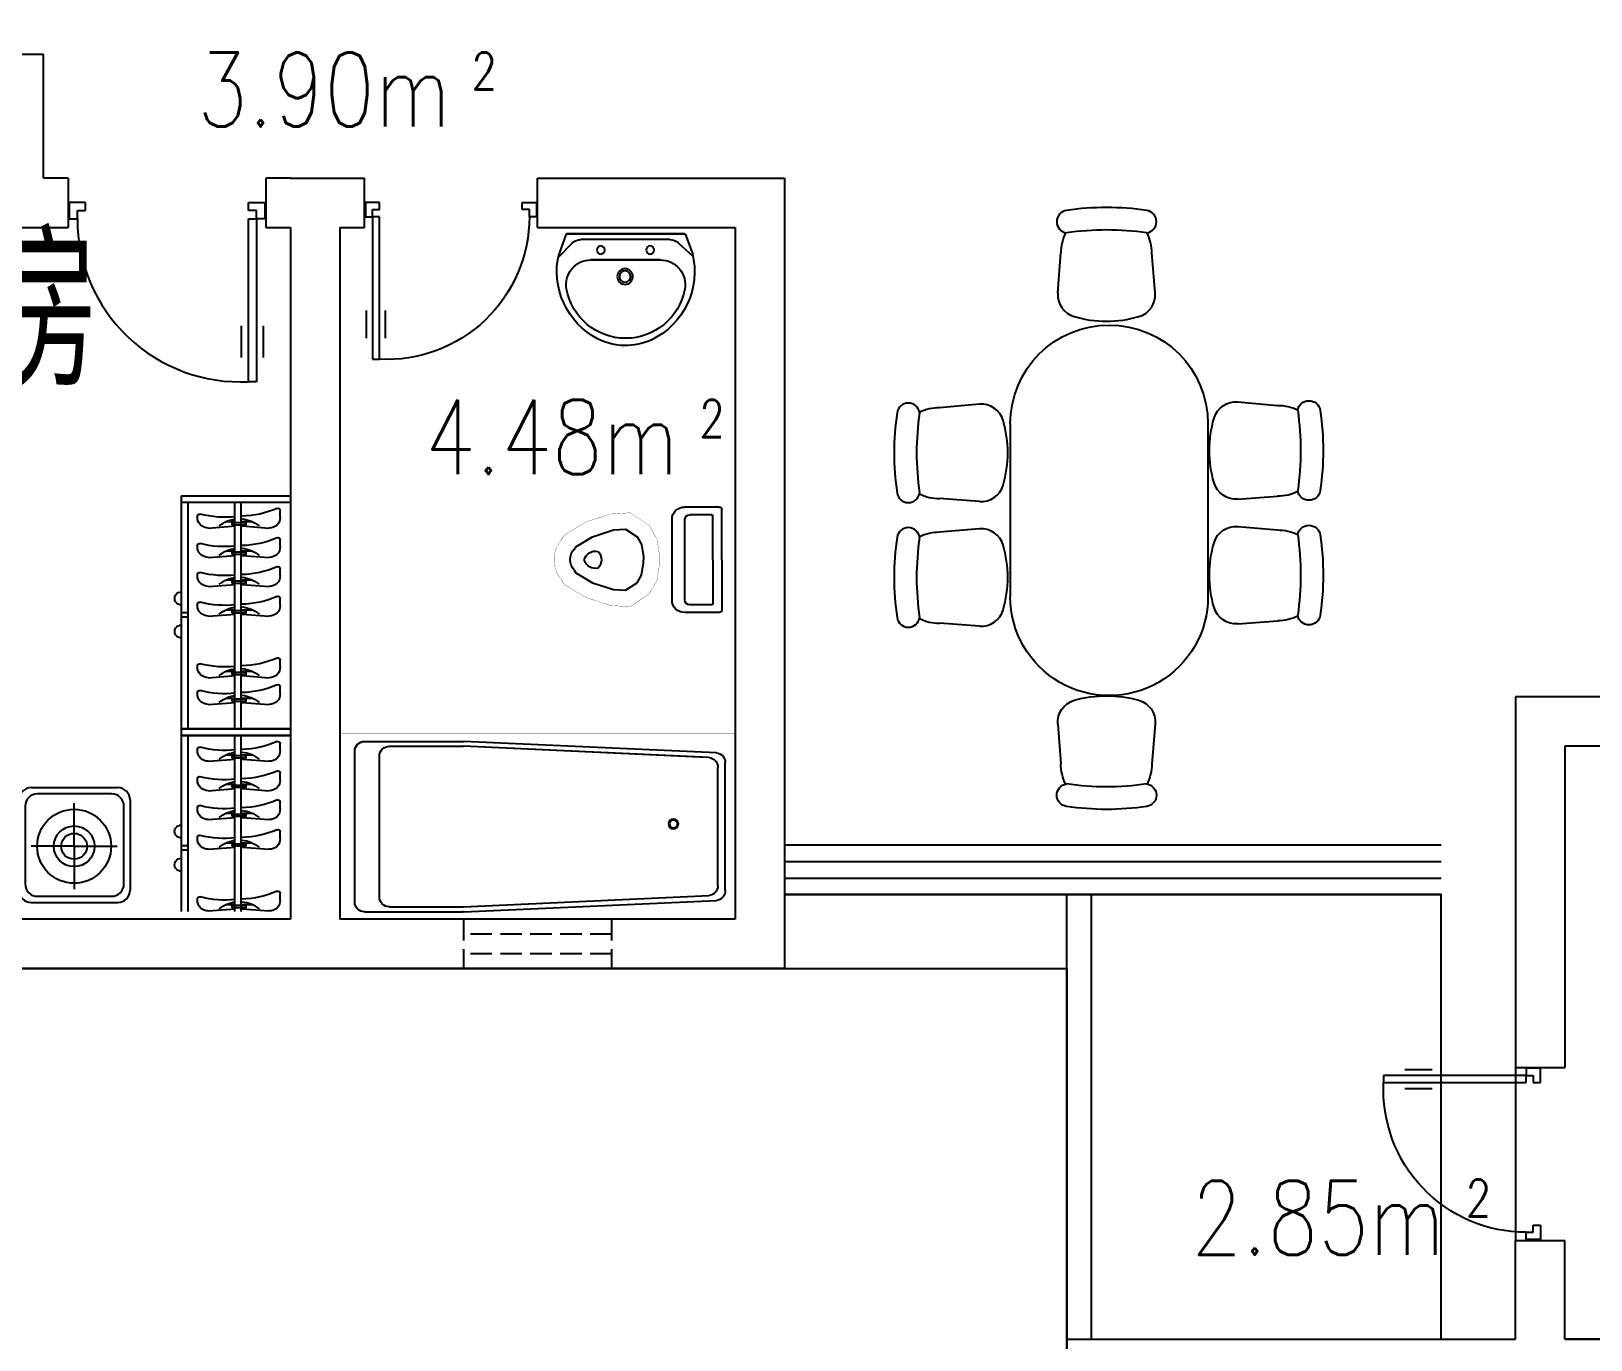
# Model space of a CAD drawing. Header units: millimetres. Extents: x 1143 to 39838, y 578 to 35727.
# Drawn here: x 7740 to 14052, y 17937 to 23234 of the extents above; entities that cross this region are included whole.
import ezdxf
from ezdxf.enums import TextEntityAlignment as Align

# ---------------------------------------------------------------- set-up
doc = ezdxf.new("R2010")
doc.units = ezdxf.units.MM
doc.linetypes.add('DASH', pattern=[0.35, 0.25, -0.1])
for name, color, linetype in [('3', 7, 'Continuous'), ('JJ', 8, 'Continuous'), ('PUB_TEXT', 7, 'Continuous'), ('PUB_WINDW', 7, 'Continuous'), ('T', 7, 'Continuous'), ('WALL', 255, 'Continuous'), ('WINDOW', 2, 'Continuous')]:
    doc.layers.add(name, color=color, linetype=linetype)
doc.styles.add('ATT', font='TXT')
doc.styles.add('DIM_FONT', font='SIMPLEX', dxfattribs={"width": 0.8})
doc.styles.add('HZ', font='txt', dxfattribs={"width": 0.7, "height": 5, "bigfont": 'hztxt'})
doc.styles.add('SIMPLEX', font='SIMPLEX.SHX')
doc.styles.get("Standard").update_dxf_attribs({"font": 'arial.ttf'})

# ---------------------------------------------------------------- blocks, each defined once
blk = doc.blocks.new('12PSTG01')
at = {"color": 0, "linetype": 'ByBlock'}
for p, q in [((-4.996459, 8.562867), (-11.998837, 7.942727)), ((-4.996459, -8.562867), (-11.998837, -8.055343))]:
    blk.add_line(p, q, dxfattribs=at)
for centre, radius, start, end in [((-17.5, 6.763875), 2, 8.455473, 171.544527), ((-4.647836, 4.578088), 4, 16.10866, 95), ((28, 0), 48, 171.544527, 188.455473), ((31.956522, 0), 48, 171.544527, 188.455473), ((-11.998837, -0.056308), 7.999035, 90, 116.212212), ((-20.5, 0), 20.5, 343.89134, 16.10866), ((-17.5, -6.763875), 2, 188.455473, 351.544527), ((-11.998837, -0.056308), 7.999035, 243.61801, 270), ((-4.647836, -4.578088), 4, 265, 343.89134)]:
    blk.add_arc(centre, radius, start, end, dxfattribs=at)
at = {"color": 0, "linetype": 'ByBlock', "style": 'ATT'}
for tag, p, flags in [('ITEM', (-19.5, -17.5), 3), ('ROOM_NUMBER', (-19.5, -25.5), 1)]:
    blk.add_attdef(tag, p, '', height=6, dxfattribs=dict(at, flags=flags))
blk = doc.blocks.new('-CHAI2')
at = {"xscale": 23, "yscale": 23, "zscale": 23}
blk.add_blockref('12PSTG01', (457.7, 199.6), dxfattribs=at)
blk = doc.blocks.new('A$C16CA1FA6')
for p, q in [((1560.7, 1270.3), (860.7, 1270.3)), ((1560.7, 470.3), (860.7, 470.3))]:
    blk.add_line(p, q)
for centre, start, end in [((860.7, 870.3), 90, 270), ((1560.7, 870.3), 270, 90)]:
    blk.add_arc(centre, 400, start, end)
at = {"rotation": 270}
for p in [(748.9, 1734), (1253.2, 1734)]:
    blk.add_blockref('-CHAI2', p, dxfattribs=at)
blk.add_blockref('-CHAI2', (2.3, 660.4))
at = {"xscale": -1}
blk.add_blockref('-CHAI2', (2434, 660.4), dxfattribs=at)
at = {"xscale": -1, "rotation": 270}
for p in [(739.3, 2.3), (1243.6, 2.3)]:
    blk.add_blockref('-CHAI2', p, dxfattribs=at)
blk = doc.blocks.new('YI')
for p, q in [((112.6, 178.4), (143.8, 178.4)), ((72.4, 3.4), (62.6, 128.4)), ((92.4, 3.4), (92.4, 49.7)), ((62.6, -151.6), (72.4, -26.6)), ((92.4, -69.2), (92.4, -26.6)), ((112.6, -201.6), (117.3, -201.6))]:
    blk.add_line(p, q)
blk.add_lwpolyline([(78.3, -43.2), (78.3, 22.3), (86.8, 22.3), (86.8, -43.2)], close=True)
for centre, radius, start, end in [((112.6, 128.4), 50, 90, 180), ((544.7, -7.4), 427.7, 156.40833, 178.55045), ((143.8, 168.4), 10, 332.38079, 90), ((-38.5, -9.7), 143.8, 5.23989, 39.51629), ((-38.5, -9.7), 143.8, 320.48371, 353.26454), ((549.1, -76.4), 436.9, 173.45302, 194.84064), ((112.6, -151.6), 50, 180, 270), ((117.3, -191.6), 10, 270, 19.18381)]:
    blk.add_arc(centre, radius, start, end)
blk = doc.blocks.new('YIG')
for p, q in [((500, 1100), (0, 1100)), ((500, 0), (500, 1100)), ((500, 1070), (0, 1070)), ((225.4, 30), (225.4, 1070)), ((225.4, 30), (225.4, 1070)), ((255.4, 30), (255.4, 1070)), ((470, 30), (470, 1070)), ((470, 562.9), (500, 562.9)), ((470, 542.9), (500, 542.9)), ((0, 30), (500, 30)), ((500, 0), (0, 0)), ((0, 0), (500, 0))]:
    blk.add_line(p, q)
for centre in [(501.3, 628.9), (501.3, 476.5)]:
    blk.add_arc(centre, 30, 267.54335, 92.45665)
at = {"rotation": 90}
for p in [(225.4, 888.8), (225.4, 753.9), (225.4, 620.9), (225.4, 484.6), (225.4, 201.9), (225.4, 79.2)]:
    blk.add_blockref('YI', p, dxfattribs=at)
blk = doc.blocks.new('_L15QIU')
blk.add_blockref('YIG', (-255.4, -550))
at = {"style": 'DIM_FONT', "width": 0.8, "flags": 9}
for tag in ['YSIZE', 'XSIZE']:
    blk.add_attdef(tag, (0, 0), '', height=0.5, dxfattribs=at)
blk = doc.blocks.new('_C30KGW')
blk.add_blockref('_L15QIU', (-241.8, 535.6))
at = {"width": 0.8, "flags": 9}
blk.add_attdef('XSIZE', (0, 0), '', height=0.5, dxfattribs=at)
blk = doc.blocks.new('U_B11DGA')
at = {"layer": 'JJ', "linetype": 'Continuous'}
for p, q in [((878.2, 1501.9), (355.5, 979.2)), ((896.9, 1483.2), (393, 979.2)), ((1030.8, 1349.3), (526.8, 845.3)), ((1049.5, 1330.6), (545.5, 826.6)), ((1049.5, 1330.6), (545.5, 826.6)), ((721.7, 1307.9), (703, 1326.6)), ((709.2, 1295.4), (690.5, 1314.2)), ((355.5, 979.2), (667.4, 667.4)), ((374.2, 997.9), (686.1, 686.1))]:
    blk.add_line(p, q, dxfattribs=at)
for centre in [(743.6, 1368.8), (648.6, 1273.8)]:
    blk.add_arc(centre, 26.5, 42.54335, 227.45665, dxfattribs=at)
at = {"layer": 'JJ', "linetype": 'Continuous', "xscale": 0.882, "yscale": 0.882, "zscale": 0.882}
for name, p, rotation in [('YI', (1086.9, 1368), 225), ('YI', (910.6, 1191.7), 225), ('YI', (825.6, 1106.7), 225), ('YI', (742.7, 1023.8), 225), ('_C30KGW', (367, 987.1), 135), ('YI', (658.5, 939.6), 225)]:
    blk.add_blockref(name, p, dxfattribs=dict(at, rotation=rotation))
at = {"style": 'DIM_FONT', "width": 0.8, "flags": 9}
for tag in ['YSIZE', 'XSIZE']:
    blk.add_attdef(tag, (0, 0), '', height=0.5, dxfattribs=at)
blk = doc.blocks.new('M_E10')
for p, q in [((-700, -30), (-302.2, -30)), ((-600, -50), (-300, -50)), ((-300, -50), (694.6, -95.9)), ((-297.8, -30.2), (724.3, -76.1)), ((-740, -70), (-740, -680)), ((-640, -90), (-640, -660)), ((760, -115.9), (760, -634.1)), ((730, -135.6), (730, -614.4)), ((694.6, -654.1), (-300, -700)), ((684.7, -654.2), (-300, -700)), ((724.3, -673.9), (-297.8, -719.8)), ((-700, -720), (-302.2, -720)), ((-600, -700), (-300, -700))]:
    blk.add_line(p, q)
at = {"const_width": 1.5}
for points in [[(-800, 0), (800, 0)], [(-800, -750), (-800, 0)], [(800, 0), (800, -750)], [(800, -750), (-800, -750)]]:
    blk.add_lwpolyline(points, dxfattribs=at)
for radius in [20, 16]:
    blk.add_circle((550, -385.5), radius)
for centre, start, end in [((-700, -70), 90, 180), ((-600, -90), 90, 180), ((-302.2, -70), 83.79655, 90), ((690, -135.6), 0, 83.36749), ((720, -115.9), 0, 83.79655), ((690, -614.4), 276.63251, 0), ((-700, -680), 180, 270), ((-600, -660), 180, 270), ((720, -634.1), 276.20345, 0), ((-302.2, -680), 270, 276.20345)]:
    blk.add_arc(centre, 40, start, end)
at = {"width": 0.8, "flags": 9}
for tag in ['XSIZE', 'YSIZE']:
    blk.add_attdef(tag, (0, 0), '', height=0.5, dxfattribs=at)
blk = doc.blocks.new('A$C578550E8')
at = {"layer": 'JJ'}
for p, q in [((399.8, 464.6, -1600), (49.9, 464.6, -1600)), ((0, 49.9, -1600), (0, 414.8, -1600)), ((24.9, 389.8, -1600), (24.9, 74.8, -1600)), ((374.8, 439.7, -1600), (74.8, 439.7, -1600)), ((226.5, 237.3, -1600), (226.5, 411.1, -1600)), ((424.7, 74.8, -1600), (424.7, 389.8, -1600)), ((449.6, 49.9, -1600), (449.6, 414.8, -1600)), ((226.5, 237.3, -1600), (52.7, 237.3, -1600)), ((226.5, 237.3, -1600), (226.5, 63.4, -1600)), ((226.5, 237.3, -1600), (400.3, 237.3, -1600)), ((74.8, 24.9, -1600), (374.8, 24.9, -1600)), ((399.8, 0, -1600), (49.9, 0, -1600))]:
    blk.add_line(p, q, dxfattribs=at)
for radius in [149.6, 82.4, 52.4]:
    blk.add_circle((226.5, 237.3, -1600), radius, dxfattribs=at)
for centre, start, end in [((49.9, 414.8, -1600), 90, 180), ((399.8, 414.8, -1600), 360, 90), ((74.8, 389.8, -1600), 90, 180), ((374.8, 389.8, -1600), 360, 90), ((74.8, 74.8, -1600), 180, 270), ((374.8, 74.8, -1600), 270, 360), ((49.9, 49.9, -1600), 180, 270), ((399.8, 49.9, -1600), 270, 360)]:
    blk.add_arc(centre, 49.9, start, end, dxfattribs=at)
blk = doc.blocks.new('_GCBLK')
at = {"linetype": 'DASH'}
for p, q in [((-0.5, -0.5), (-0.5, 0.5)), ((0.5, -0.5), (0.5, 0.5)), ((-0.5, 0.2), (0.5, 0.2)), ((-0.5, -0.2), (0.5, -0.2))]:
    blk.add_line(p, q, dxfattribs=at)
at = {"style": 'SIMPLEX', "flags": 9}
blk.add_attdef('A', text='', height=1, dxfattribs=at).set_placement((0, 1.5), align=Align.MIDDLE)
blk = doc.blocks.new('M_A23MCU')
for p, q in [((-0.4541, 0.0807), (-0.4541, 0.9053)), ((-0.4541, 0.9053), (-0.4129, 0.9053)), ((-0.4129, 0.9053), (-0.4129, 0.0807)), ((-0.489, 0.7822), (-0.489, 0.6235)), ((-0.378, 0.7822), (-0.378, 0.6235)), ((-0.4953, -0.0018), (-0.4953, 0.0807)), ((-0.4953, 0.0807), (-0.4541, 0.0807)), ((-0.4129, 0.0807), (-0.4541, 0.0807)), ((-0.4541, 0.0807), (-0.4541, 0.0395)), ((0.4529, 0.0807), (0.4529, 0.0395)), ((0.4941, 0.0807), (0.4529, 0.0807)), ((0.4941, -0.0018), (0.4941, 0.0807)), ((-0.4541, 0.0395), (-0.4129, 0.0395)), ((-0.4129, 0.0395), (-0.4129, -0.0018)), ((0.4117, 0.0395), (0.4117, -0.0018)), ((0.4529, 0.0395), (0.4117, 0.0395)), ((-0.4129, -0.0018), (-0.4953, -0.0018)), ((-0.4953, -0.0018), (-0.4953, -0.0018)), ((0.4117, -0.0018), (0.4941, -0.0018)), ((0.4941, -0.0018), (0.4941, -0.0018))]:
    blk.add_line(p, q)
blk.add_arc((-0.3716, 0.0817), 0.8246, 359.92833, 92.86603)
blk = doc.blocks.new('M_E7')
for p, q in [((-10, 111.7), (-151.3, 111.7)), ((-41.4, 80.8), (-129.8, 80.8)), ((-36.4, -101.7), (-36.4, 75.8)), ((0, -101.7), (0, 101.7)), ((-201.3, 61.7), (-201.3, -265.1)), ((-149.8, 60.8), (-149.8, -264.1)), ((-36.4, -101.7), (-36.4, -279.1)), ((0, -101.7), (0, -305.1)), ((-10, -315.1), (-151.3, -315.1)), ((-41.4, -284.1), (-129.8, -284.1))]:
    blk.add_line(p, q)
at = {"const_width": 1}
for points in [[(-651.5, -24.2), (-636.8, -1.2), (-550.4, 50.7), (-450.5, 83.3), (-371.3, 88.4), (-294, 36.9), (-262.2, -17.7), (-251.9, -84.3), (-251.9, -101.7)], [(-650.7, -180.4), (-636.8, -202.2), (-550.4, -254.1), (-450.5, -286.7), (-371.3, -291.8), (-294, -240.3), (-262.2, -185.7), (-251.9, -119.1), (-251.9, -101.7)]]:
    blk.add_lwpolyline(points, dxfattribs=at)
for points in [[(-596.6, -59.2), (-590.1, -49.1), (-523.1, -8.9), (-438.1, 18.9), (-389.1, 22), (-342.7, -8.9), (-324.7, -39.9), (-317, -89.3), (-317, -101.7)], [(-595.8, -145.3), (-590.1, -154.2), (-523.1, -194.5), (-438.1, -222.3), (-389.1, -225.4), (-342.7, -194.5), (-324.7, -163.5), (-317, -114), (-317, -101.7)]]:
    blk.add_lwpolyline(points)
blk.add_lwpolyline([(-644.2, -14.8, 0.39866), (-642.7, -190.6, 0.39866)], format="xyb", dxfattribs=at)
for centre, radius, start, end in [((-151.3, 61.7), 50, 90, 180), ((-129.8, 60.8), 20, 90, 180), ((-41.4, 75.8), 5, 0, 90), ((-10, 101.7), 10, 0, 90), ((-550.8, -101.9), 62.6, 137.03811, 223.97897), ((-510.5, -114.3), 47.8, 77.26414, 164.66522), ((-510.5, -89), 47.8, 195.33478, 282.73586), ((-541.2, -102.8), 54.1, 1.1332, 40.38164), ((-541.2, -100.6), 54.1, 319.61836, 358.8668), ((-151.3, -265.1), 50, 180, 270), ((-129.8, -264.1), 20, 180, 270), ((-41.4, -279.1), 5, 270, 0), ((-10, -305.1), 10, 270, 0)]:
    blk.add_arc(centre, radius, start, end)
at = {"width": 0.8, "flags": 9}
for tag in ['XSIZE', 'YSIZE']:
    blk.add_attdef(tag, (0, 0), '', height=0.5, dxfattribs=at)
blk = doc.blocks.new('M_E6')
for p, q in [((240.4, 0), (-240.4, 0)), ((-237.5, 0), (239.3, 0)), ((240.4, 0), (269.8, -78.5)), ((-213.1, -36.1), (-271.2, -90.6)), ((-240.4, 0), (-269.8, -78.5)), ((-178.9, -22.5), (181, -22.5)), ((216.7, -37.5), (273.5, -95.2)), ((141.1, -105.2), (-140.8, -105.2)), ((-140.8, -105.2), (141.1, -105.2))]:
    blk.add_line(p, q)
for centre, radius in [((-99.1, -65), 16.3), ((100.9, -65), 16.3), ((2.4, -172.5), 31.6), ((2.4, -172.5), 23)]:
    blk.add_circle(centre, radius)
for centre, radius, start, end in [((-178.9, -72.5), 50, 90, 133.18096), ((181, -72.5), 50, 44.56072, 90), ((28.4, -151.9), 307.1, 166.17513, 244.72963), ((-140.8, -205.2), 100, 90, 190.56023), ((-28.4, -151.9), 307.1, 297.06391, 13.82487), ((141.1, -205.2), 100, 349.43977, 90), ((0.2, -179), 243.4, 190.56023, 349.43977), ((-0.2, -201.5), 250.2, 245.80711, 296.46282), ((28.4, -151.9), 307.1, 266.58899, 266.59358)]:
    blk.add_arc(centre, radius, start, end)
at = {"width": 0.8, "flags": 9}
for tag in ['XSIZE', 'YSIZE']:
    blk.add_attdef(tag, (0, 0), '', height=0.5, dxfattribs=at)
blk = doc.blocks.new('1T4F81聚福元')
at = {"layer": '3'}
for p, q in [((-11242, -9200), (-11242, -10000)), ((-14400, -9700), (-11742, -9700)), ((-13258, -11500), (-13258, -9700)), ((-13158, -11500), (-13158, -9700)), ((-11442, -10400), (-11442, -11100))]:
    blk.add_line(p, q, dxfattribs=at)
at = {"layer": 'WALL'}
for p, q in [((-17400, -6300), (-17600, -6300)), ((-17400, -6800), (-17400, -6300)), ((-17300, -6800), (-17400, -6800)), ((-17300, -6800), (-17300, -7000)), ((-16500, -6800), (-16500, -7000)), ((-16400, -6800), (-16500, -6800)), ((-16400, -6800), (-16100, -6800)), ((-16100, -7000), (-16100, -6800)), ((-15400, -7000), (-15400, -6800)), ((-15400, -6800), (-14400, -6800)), ((-14400, -6800), (-14400, -10000)), ((-21200, -7000), (-17300, -7000)), ((-16500, -7000), (-16400, -7000)), ((-16400, -7000), (-16400, -9800)), ((-16200, -7000), (-16200, -9800)), ((-16200, -7000), (-16100, -7000)), ((-15400, -7000), (-14600, -7000)), ((-14600, -7000), (-14600, -9800)), ((-11442, -8900), (-11442, -10400)), ((-10968.6, -8900), (-11442, -8900)), ((-11242, -9100), (-11242, -10400)), ((-10968.6, -9100), (-11242, -9100)), ((-17000, -9800), (-20100, -9800)), ((-16400, -9800), (-18300, -9800)), ((-14600, -9800), (-16200, -9800)), ((-16200, -10000), (-20300, -10000)), ((-14400, -10000), (-16200, -10000)), ((-11442, -10400), (-11242, -10400)), ((-11442, -11100), (-11242, -11100)), ((-11442, -11500), (-11442, -11100)), ((-11242, -11500), (-11242, -11100)), ((-13258, -11500), (-11442, -11500)), ((-13258, -11700), (-13258, -11500)), ((-11242, -11500), (-8616, -11500)), ((-8616, -11500), (-11242, -11500))]:
    blk.add_line(p, q, dxfattribs=at)
at = {"layer": 'WINDOW'}
for p, q in [((-11742, -9500), (-14400, -9500)), ((-14400, -9566.7), (-11742, -9566.7)), ((-14400, -9633.3), (-11742, -9633.3)), ((-11742, -9700), (-14400, -9700))]:
    blk.add_line(p, q, dxfattribs=at)
blk.add_lwpolyline([(-10400, -1000), (-18300, -1000), (-18300, -600), (-21600, -600), (-21600, -2000), (-21200, -2000), (-21200, -7000), (-20750, -7000), (-20700, -8950), (-20300, -8950), (-20300, -10000), (-13258, -10000), (-13258, -13400)], dxfattribs=at)
blk.add_lwpolyline([(-21200, -1000), (-10300, -1000), (-10300, -7500), (-7600, -7500), (-7600, -9600), (-8500, -9600), (-8500, -11600), (-13258, -11600), (-13258, -11500), (-11742, -11500), (-11742, -9700), (-14400, -9700), (-14400, -10000), (-20300, -10000), (-20300, -7000), (-21200, -7000)], close=True, dxfattribs=at)
at = {"layer": '3', "xscale": -1}
blk.add_blockref('M_E6', (-15043.2, -7026.2), dxfattribs=at)
at = {"layer": '3', "xscale": -1, "rotation": 180}
for name, p in [('M_E7', (-14654.4, -8446.7)), ('M_E10', (-15400, -9800))]:
    blk.add_blockref(name, p, dxfattribs=at)
at = {"layer": 'JJ', "linetype": 'Continuous', "xscale": -1, "rotation": 269.9999999999379}
blk.add_blockref('A$C16CA1FA6', (-13956.7, -9355.5), dxfattribs=at)
at = {"layer": 'JJ', "xscale": -1, "rotation": 134.9999999996578}
blk.add_blockref('U_B11DGA', (-16400, -8085.8), dxfattribs=at)
at = {"layer": 'JJ', "rotation": 180}
blk.add_blockref('A$C578550E8', (-17049, -9267.5), dxfattribs=at)
at = {"layer": 'WINDOW'}
for name, p, xscale, yscale, zscale, rotation in [('M_A23MCU', (-16900, -6900), 800, 800, 800, 180), ('_GCBLK', (-15400, -9900), 600, 200, 600, 180), ('M_A23MCU', (-11342, -10750), 700, -700, 700, 270)]:
    blk.add_blockref(name, p, dxfattribs=dict(at, xscale=xscale, yscale=yscale, zscale=zscale, rotation=rotation))
at = {"layer": 'WINDOW', "xscale": 700, "yscale": -700, "zscale": 700}
blk.add_blockref('M_A23MCU', (-15750, -6900), dxfattribs=at)
at = {"style": 'DIM_FONT', "oblique": -180, "text_generation_flag": 4, "width": 0.8, "flags": 9}
for tag, p, rotation in [('XSIZE', (1326.3, -15051.1), 135), ('YSIZE', (1326.3, -15051.1), 135), ('XSIZE', (3900.1, -18100), 45), ('YSIZE', (3900.1, -18100), 45)]:
    blk.add_attdef(tag, p, '', height=0.5, rotation=rotation, dxfattribs=at)
at = {"layer": 'JJ', "oblique": -180, "text_generation_flag": 4, "width": 0.8, "flags": 9}
for p in [(1764.7, -14093.6), (2339, -19893.8)]:
    blk.add_attdef('XSIZE', p, '', height=0.441, dxfattribs=at)
blk.add_attdef('XSIZE', (-13521.8, -18540), '', height=0.441, rotation=90, dxfattribs=at)
at = {"layer": 'PUB_TEXT', "style": 'DIM_FONT', "width": 0.8}
for s, p in [('3.90m', (-15749.4, -6441.4, -1533.8)), ('4.48m', (-14827.5, -7848.3, -1533.8)), ('2.85m', (-11725.7, -11008.5))]:
    blk.add_text(s, height=300, dxfattribs=at).set_placement(p, align=Align.MIDDLE_RIGHT)
for p in [(-15749.4, -6441.4, -1533.8), (-14827.5, -7848.3, -1533.8), (-11725.7, -11004)]:
    blk.add_text(' 2', height=150, dxfattribs=at).set_placement(p)
at = {"layer": 'T', "style": 'HZ', "width": 0.7}
blk.add_text('客房', height=600, dxfattribs=at).set_placement((-18015.8, -7644.3))

msp = doc.modelspace()

# ---------------------------------------------------------------- block references
at = {"layer": 'PUB_WINDW'}
msp.add_blockref('1T4F81聚福元', (25189.3, 29439.1), dxfattribs=at)

doc.saveas('drawing.dxf')
